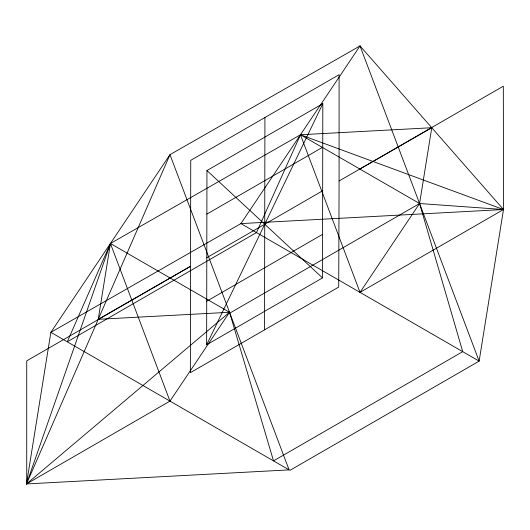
<?xml version="1.0" encoding="UTF-8"?>
<svg xmlns="http://www.w3.org/2000/svg" width="530" height="530" viewBox="0 0 530 530"><rect width="100%" height="100%" fill="white"/><g stroke="black" fill="none" stroke-linecap="round" stroke-linejoin="round"><path stroke-width="0.79" d="M206.647 344.798L206.952 170.547L322.816 103.655L322.512 277.906L206.647 344.798L322.816 103.655M264.536 329.865L264.921 117.514M339.081 180.962L338.723 287.061L190.356 372.676L190.747 160.338L339.094 74.69L339.081 180.962L431.764 127.723L419.581 203.527L360.022 292.361L300.47 134.759L110.419 243.502L67.27 341.81L256.474 232.577L300.47 134.759L431.764 127.723M360.022 292.361L503.5 209.522L360.022 45.924L169.978 154.667L50.867 332.337L26.5 483.943L169.978 401.111L229.53 312.276L98.236 319.305L110.419 243.502L229.53 312.276L273.526 460.895L462.73 351.655L419.581 203.527L300.47 134.759L503.5 209.522L479.133 361.129L289.93 470.362M229.53 312.276L26.5 483.943L289.089 469.878L169.978 154.667L26.5 483.943L110.419 243.502L169.978 401.111M206.872 214.107L322.737 147.214M359.843 169.037L503.321 86.198L503.5 209.522L240.911 223.594L50.867 332.337L289.089 469.878M206.799 257.673L322.664 190.78M206.72 301.232L322.584 234.34M230.378 312.76L419.581 203.527L503.5 209.522M98.236 319.305L190.356 266.391L26.732 360.857L26.732 484.075M206.952 170.547L322.512 277.906M360.022 45.924L240.911 223.594L479.133 361.129L360.022 45.924"/></g></svg>
